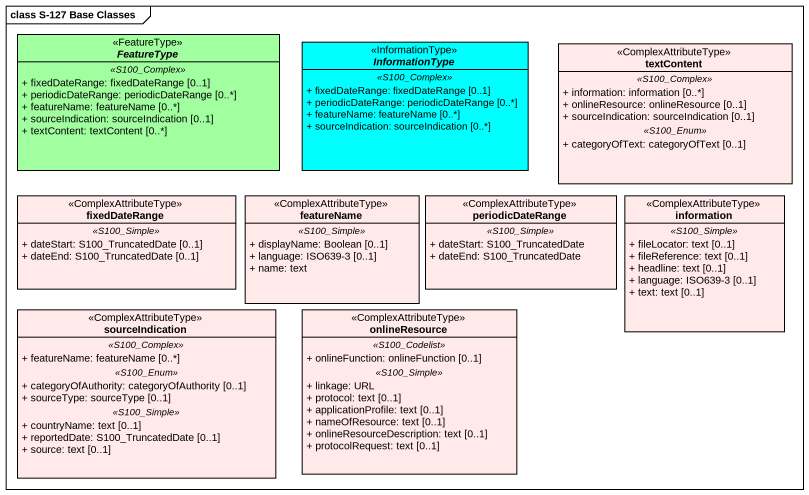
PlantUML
@startuml
mainframe class S-127 Base Classes
hide circle
hide empty members
skinparam classAttributeIconSize 0
abstract class FeatureType <<FeatureType>> #A1FFA0 {
  .. <<S100_Complex>> ..
  + fixedDateRange: fixedDateRange [0..1]
  + periodicDateRange: periodicDateRange [0..*]
  + featureName: featureName [0..*]
  + sourceIndication: sourceIndication [0..1]
  + textContent: textContent [0..*]
}
abstract class InformationType <<InformationType>> #00FFFF {
  .. <<S100_Complex>> ..
  + fixedDateRange: fixedDateRange [0..1]
  + periodicDateRange: periodicDateRange [0..*]
  + featureName: featureName [0..*]
  + sourceIndication: sourceIndication [0..*]
}
class textContent <<ComplexAttributeType>> #FFE9E9 {
  .. <<S100_Complex>> ..
  + information: information [0..*]
  + onlineResource: onlineResource [0..1]
  + sourceIndication: sourceIndication [0..1]
  .. <<S100_Enum>> ..
  + categoryOfText: categoryOfText [0..1]
}
class fixedDateRange <<ComplexAttributeType>> #FFE9E9 {
  .. <<S100_Simple>> ..
  + dateStart: S100_TruncatedDate [0..1]
  + dateEnd: S100_TruncatedDate [0..1]
}
class featureName <<ComplexAttributeType>> #FFE9E9 {
  .. <<S100_Simple>> ..
  + displayName: Boolean [0..1]
  + language: ISO639-3 [0..1]
  + name: text
}
class periodicDateRange <<ComplexAttributeType>> #FFE9E9 {
  .. <<S100_Simple>> ..
  + dateStart: S100_TruncatedDate
  + dateEnd: S100_TruncatedDate
}
class information <<ComplexAttributeType>> #FFE9E9 {
  .. <<S100_Simple>> ..
  + fileLocator: text [0..1]
  + fileReference: text [0..1]
  + headline: text [0..1]
  + language: ISO639-3 [0..1]
  + text: text [0..1]
}
class sourceIndication <<ComplexAttributeType>> #FFE9E9 {
  .. <<S100_Complex>> ..
  + featureName: featureName [0..*]
  .. <<S100_Enum>> ..
  + categoryOfAuthority: categoryOfAuthority [0..1]
  + sourceType: sourceType [0..1]
  .. <<S100_Simple>> ..
  + countryName: text [0..1]
  + reportedDate: S100_TruncatedDate [0..1]
  + source: text [0..1]
}
class onlineResource <<ComplexAttributeType>> #FFE9E9 {
  .. <<S100_Codelist>> ..
  + onlineFunction: onlineFunction [0..1]
  .. <<S100_Simple>> ..
  + linkage: URL
  + protocol: text [0..1]
  + applicationProfile: text [0..1]
  + nameOfResource: text [0..1]
  + onlineResourceDescription: text [0..1]
  + protocolRequest: text [0..1]
}
@enduml
